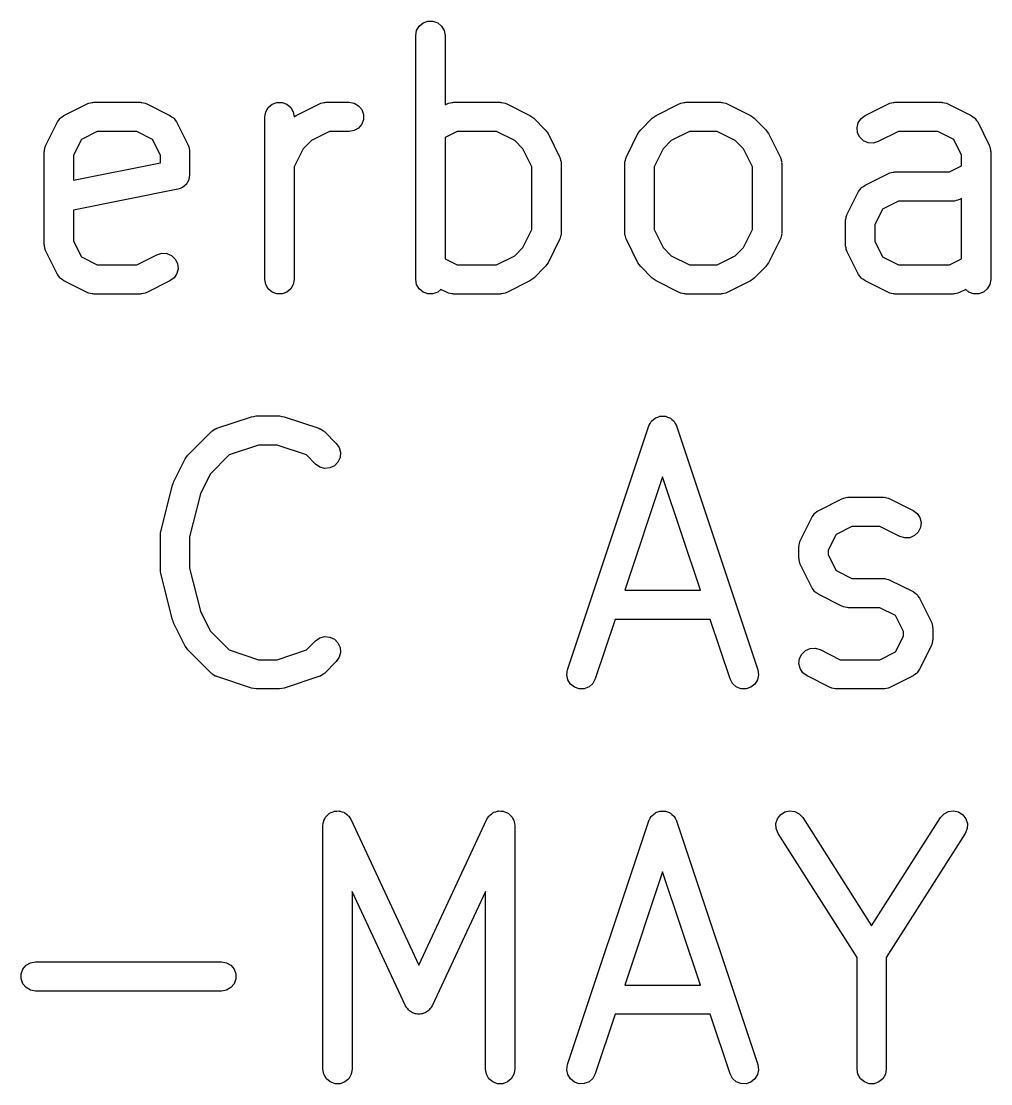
# Model space of a CAD drawing. Extents: x 86 to 333, y -237 to -29.
# Drawn here: x 98.9 to 108.84, y -80.33 to -69.43 of the extents above; entities that cross this region are included whole.
import ezdxf

# ---------------------------------------------------------------- set-up
doc = ezdxf.new("R2010")
doc.units = 0
doc.header["$MEASUREMENT"] = 0
doc.layers.add('BLACK', color=7, linetype='CONTINUOUS')

msp = doc.modelspace()

# ---------------------------------------------------------------- linework, layer by layer
at = {"layer": 'Black'}
for p, q in [((102.954, -69.5296), (102.98, -69.4845)), ((102.98, -69.4845), (103.02, -69.451)), ((103.02, -69.451), (103.069, -69.4332)), ((103.069, -69.4332), (103.121, -69.4332)), ((103.121, -69.4332), (103.17, -69.451)), ((103.17, -69.451), (103.21, -69.4845)), ((103.21, -69.4845), (103.236, -69.5296)), ((102.945, -69.581), (102.954, -69.5296)), ((102.945, -72.081), (102.945, -69.581)), ((103.236, -69.5296), (103.245, -69.581)), ((103.245, -69.581), (103.245, -70.2906)), ((99.5758, -70.2801), (99.5841, -70.2777)), ((99.5841, -70.2777), (99.5916, -70.2733)), ((99.5916, -70.2733), (99.6089, -70.2703)), ((99.6089, -70.2703), (99.6257, -70.2653)), ((99.6257, -70.2653), (99.6343, -70.2658)), ((99.6343, -70.2658), (99.6429, -70.2643)), ((99.6429, -70.2643), (100.119, -70.2643)), ((100.119, -70.2643), (100.128, -70.2658)), ((100.128, -70.2658), (100.136, -70.2653)), ((100.136, -70.2653), (100.153, -70.2703)), ((100.153, -70.2703), (100.17, -70.2733)), ((100.17, -70.2733), (100.178, -70.2777)), ((100.178, -70.2777), (100.186, -70.2801)), ((101.473, -70.2844), (101.522, -70.2666)), ((101.522, -70.2666), (101.574, -70.2666)), ((101.574, -70.2666), (101.623, -70.2844)), ((101.957, -70.2801), (101.965, -70.2777)), ((101.965, -70.2777), (101.973, -70.2733)), ((101.973, -70.2733), (101.99, -70.2703)), ((101.99, -70.2703), (102.007, -70.2653)), ((102.007, -70.2653), (102.015, -70.2658)), ((102.015, -70.2658), (102.024, -70.2643)), ((102.024, -70.2643), (102.262, -70.2643)), ((102.262, -70.2643), (102.313, -70.2733)), ((102.313, -70.2733), (102.358, -70.2994)), ((103.266, -70.2801), (103.275, -70.2777)), ((103.275, -70.2777), (103.282, -70.2733)), ((103.282, -70.2733), (103.299, -70.2703)), ((103.299, -70.2703), (103.316, -70.2653)), ((103.316, -70.2653), (103.325, -70.2658)), ((103.325, -70.2658), (103.333, -70.2643)), ((103.333, -70.2643), (103.81, -70.2643)), ((103.81, -70.2643), (103.818, -70.2658)), ((103.818, -70.2658), (103.827, -70.2653)), ((103.827, -70.2653), (103.844, -70.2703)), ((103.844, -70.2703), (103.861, -70.2733)), ((103.861, -70.2733), (103.868, -70.2777)), ((103.868, -70.2777), (103.877, -70.2801)), ((105.647, -70.2801), (105.655, -70.2777)), ((105.655, -70.2777), (105.663, -70.2733)), ((105.663, -70.2733), (105.68, -70.2703)), ((105.68, -70.2703), (105.697, -70.2653)), ((105.697, -70.2653), (105.706, -70.2658)), ((105.706, -70.2658), (105.714, -70.2643)), ((105.714, -70.2643), (106.071, -70.2643)), ((106.071, -70.2643), (106.08, -70.2658)), ((106.08, -70.2658), (106.089, -70.2653)), ((106.089, -70.2653), (106.105, -70.2703)), ((106.105, -70.2703), (106.123, -70.2733)), ((106.123, -70.2733), (106.13, -70.2777)), ((106.13, -70.2777), (106.139, -70.2801)), ((107.79, -70.2801), (107.798, -70.2777)), ((107.798, -70.2777), (107.806, -70.2733)), ((107.806, -70.2733), (107.823, -70.2703)), ((107.823, -70.2703), (107.84, -70.2653)), ((107.84, -70.2653), (107.849, -70.2658)), ((107.849, -70.2658), (107.857, -70.2643)), ((107.857, -70.2643), (108.333, -70.2643)), ((108.333, -70.2643), (108.342, -70.2658)), ((108.342, -70.2658), (108.35, -70.2653)), ((108.35, -70.2653), (108.367, -70.2703)), ((108.367, -70.2703), (108.385, -70.2733)), ((108.385, -70.2733), (108.392, -70.2777)), ((108.392, -70.2777), (108.4, -70.2801)), ((99.3377, -70.3992), (99.5758, -70.2801)), ((100.186, -70.2801), (100.424, -70.3992)), ((101.398, -70.4143), (101.407, -70.363)), ((101.407, -70.363), (101.433, -70.3179)), ((101.433, -70.3179), (101.473, -70.2844)), ((101.623, -70.2844), (101.663, -70.3179)), ((101.663, -70.3179), (101.689, -70.363)), ((101.689, -70.363), (101.698, -70.4143)), ((101.719, -70.3992), (101.957, -70.2801)), ((102.358, -70.2994), (102.392, -70.3393)), ((102.392, -70.3393), (102.41, -70.3882)), ((102.41, -70.3882), (102.41, -70.4403)), ((103.245, -70.2906), (103.266, -70.2801)), ((103.877, -70.2801), (104.115, -70.3992)), ((105.409, -70.3992), (105.647, -70.2801)), ((106.139, -70.2801), (106.377, -70.3992)), ((107.552, -70.3992), (107.79, -70.2801)), ((108.4, -70.2801), (108.639, -70.3992)), ((99.1516, -70.7043), (99.2706, -70.4663)), ((99.2706, -70.4663), (99.2837, -70.4486)), ((99.2837, -70.4486), (99.2958, -70.4302)), ((99.2958, -70.4302), (99.2992, -70.4277)), ((99.2992, -70.4277), (99.3016, -70.4244)), ((99.3016, -70.4244), (99.32, -70.4123)), ((99.32, -70.4123), (99.3377, -70.3992)), ((100.424, -70.3992), (100.442, -70.4123)), ((100.442, -70.4123), (100.46, -70.4244)), ((100.46, -70.4244), (100.463, -70.4277)), ((100.463, -70.4277), (100.466, -70.4302)), ((100.466, -70.4302), (100.478, -70.4486)), ((100.478, -70.4486), (100.491, -70.4663)), ((100.491, -70.4663), (100.61, -70.7043)), ((101.398, -72.081), (101.398, -70.4143)), ((101.698, -70.4147), (101.699, -70.4135)), ((101.698, -70.4143), (101.698, -70.4147)), ((101.699, -70.4135), (101.719, -70.3992)), ((102.392, -70.4893), (102.358, -70.5292)), ((102.41, -70.4403), (102.392, -70.4893)), ((104.115, -70.3992), (104.134, -70.4135)), ((104.134, -70.4135), (104.154, -70.4273)), ((104.154, -70.4273), (104.273, -70.5463)), ((105.251, -70.5463), (105.37, -70.4273)), ((105.37, -70.4273), (105.39, -70.4135)), ((105.39, -70.4135), (105.409, -70.3992)), ((106.377, -70.3992), (106.396, -70.4135)), ((106.396, -70.4135), (106.416, -70.4273)), ((106.416, -70.4273), (106.535, -70.5463)), ((107.469, -70.5243), (107.481, -70.4737)), ((107.481, -70.4737), (107.51, -70.4302)), ((107.51, -70.4302), (107.552, -70.3992)), ((108.639, -70.3992), (108.656, -70.4123)), ((108.656, -70.4123), (108.675, -70.4244)), ((108.675, -70.4244), (108.677, -70.4277)), ((108.677, -70.4277), (108.68, -70.4302)), ((108.68, -70.4302), (108.692, -70.4486)), ((108.692, -70.4486), (108.706, -70.4663)), ((108.706, -70.4663), (108.825, -70.7043)), ((99.6783, -70.5643), (99.5166, -70.6451)), ((100.084, -70.5643), (99.6783, -70.5643)), ((100.245, -70.6451), (100.084, -70.5643)), ((102.059, -70.5643), (101.875, -70.6566)), ((102.262, -70.5643), (102.059, -70.5643)), ((102.313, -70.5552), (102.262, -70.5643)), ((102.358, -70.5292), (102.313, -70.5552)), ((103.369, -70.5643), (103.245, -70.626)), ((103.774, -70.5643), (103.369, -70.5643)), ((103.959, -70.6566), (103.774, -70.5643)), ((104.273, -70.5463), (104.287, -70.566)), ((104.287, -70.566), (104.301, -70.5853)), ((104.301, -70.5853), (104.42, -70.8234)), ((105.104, -70.8234), (105.223, -70.5853)), ((105.223, -70.5853), (105.237, -70.566)), ((105.237, -70.566), (105.251, -70.5463)), ((105.75, -70.5643), (105.565, -70.6566)), ((106.036, -70.5643), (105.75, -70.5643)), ((106.221, -70.6566), (106.036, -70.5643)), ((106.535, -70.5463), (106.548, -70.566)), ((106.548, -70.566), (106.563, -70.5853)), ((106.563, -70.5853), (106.682, -70.8234)), ((107.475, -70.5761), (107.469, -70.5243)), ((107.499, -70.6227), (107.475, -70.5761)), ((107.893, -70.5643), (107.686, -70.6675)), ((108.298, -70.5643), (107.893, -70.5643)), ((108.46, -70.6451), (108.298, -70.5643)), ((99.1448, -70.7201), (99.1491, -70.7126)), ((99.1491, -70.7126), (99.1516, -70.7043)), ((99.5166, -70.6451), (99.4357, -70.8068)), ((100.326, -70.8068), (100.245, -70.6451)), ((100.61, -70.7043), (100.613, -70.7126)), ((100.613, -70.7126), (100.617, -70.7201)), ((101.875, -70.6566), (101.79, -70.7412)), ((103.245, -70.626), (103.245, -71.8692)), ((104.043, -70.7412), (103.959, -70.6566)), ((105.565, -70.6566), (105.48, -70.7412)), ((106.305, -70.7412), (106.221, -70.6566)), ((107.536, -70.6585), (107.499, -70.6227)), ((107.584, -70.6792), (107.536, -70.6585)), ((107.636, -70.6823), (107.584, -70.6792)), ((107.686, -70.6675), (107.636, -70.6823)), ((108.54, -70.8068), (108.46, -70.6451)), ((108.825, -70.7043), (108.827, -70.7126)), ((108.827, -70.7126), (108.831, -70.7201)), ((99.1357, -70.7714), (99.1372, -70.7629)), ((99.1357, -71.7238), (99.1357, -70.7714)), ((99.1367, -70.7543), (99.1417, -70.7374)), ((99.1372, -70.7629), (99.1367, -70.7543)), ((99.1417, -70.7374), (99.1448, -70.7201)), ((99.4357, -70.8068), (99.4357, -71.0646)), ((100.326, -70.8866), (100.326, -70.8068)), ((100.617, -70.7201), (100.62, -70.7374)), ((100.62, -70.7374), (100.625, -70.7543)), ((100.625, -70.7543), (100.625, -70.7629)), ((100.625, -70.7629), (100.626, -70.7714)), ((100.626, -70.7714), (100.626, -71.0095)), ((101.79, -70.7412), (101.698, -70.9259)), ((104.136, -70.9259), (104.043, -70.7412)), ((104.42, -70.8234), (104.422, -70.8317)), ((105.101, -70.8317), (105.104, -70.8234)), ((105.48, -70.7412), (105.388, -70.9259)), ((106.398, -70.9259), (106.305, -70.7412)), ((106.682, -70.8234), (106.684, -70.8317)), ((108.54, -70.9168), (108.54, -70.8068)), ((108.831, -70.7201), (108.834, -70.7374)), ((108.834, -70.7374), (108.839, -70.7543)), ((108.839, -70.7543), (108.839, -70.7629)), ((108.839, -70.7629), (108.84, -70.7714)), ((108.84, -70.7714), (108.84, -72.081)), ((99.4357, -71.0646), (100.326, -70.8866)), ((101.698, -70.9259), (101.698, -72.081)), ((104.136, -71.5694), (104.136, -70.9259)), ((104.422, -70.8317), (104.427, -70.8392)), ((104.427, -70.8392), (104.43, -70.8565)), ((104.43, -70.8565), (104.435, -70.8733)), ((104.435, -70.8733), (104.434, -70.882)), ((104.434, -70.882), (104.436, -70.8905)), ((104.436, -70.8905), (104.436, -71.6048)), ((105.088, -70.8905), (105.09, -70.882)), ((105.088, -71.6048), (105.088, -70.8905)), ((105.089, -70.8733), (105.094, -70.8565)), ((105.09, -70.882), (105.089, -70.8733)), ((105.094, -70.8565), (105.097, -70.8392)), ((105.097, -70.8392), (105.101, -70.8317)), ((105.388, -70.9259), (105.388, -71.5694)), ((106.398, -71.5694), (106.398, -70.9259)), ((106.684, -70.8317), (106.689, -70.8392)), ((106.689, -70.8392), (106.692, -70.8565)), ((106.692, -70.8565), (106.697, -70.8733)), ((106.697, -70.8733), (106.696, -70.882)), ((106.696, -70.882), (106.698, -70.8905)), ((106.698, -70.8905), (106.698, -71.6048)), ((108.417, -70.9786), (108.54, -70.9168)), ((100.622, -71.0335), (100.618, -71.0576)), ((100.626, -71.0095), (100.622, -71.0335)), ((107.552, -71.1135), (107.79, -70.9944)), ((107.79, -70.9944), (107.798, -70.9919)), ((107.798, -70.9919), (107.806, -70.9876)), ((107.806, -70.9876), (107.823, -70.9846)), ((107.823, -70.9846), (107.84, -70.9796)), ((107.84, -70.9796), (107.849, -70.9801)), ((107.849, -70.9801), (107.857, -70.9786)), ((107.857, -70.9786), (108.417, -70.9786)), ((100.528, -71.1478), (100.506, -71.1566)), ((100.551, -71.1394), (100.528, -71.1478)), ((100.553, -71.1383), (100.551, -71.1394)), ((100.554, -71.1377), (100.553, -71.1383)), ((100.572, -71.1216), (100.554, -71.1377)), ((100.591, -71.1059), (100.572, -71.1216)), ((100.592, -71.1044), (100.591, -71.1059)), ((100.593, -71.1033), (100.592, -71.1044)), ((100.605, -71.0819), (100.593, -71.1033)), ((100.617, -71.0608), (100.605, -71.0819)), ((100.618, -71.0576), (100.617, -71.0591)), ((100.617, -71.0591), (100.617, -71.0608)), ((107.498, -71.1629), (107.51, -71.1445)), ((107.51, -71.1445), (107.513, -71.142)), ((107.513, -71.142), (107.516, -71.1387)), ((107.516, -71.1387), (107.534, -71.1266)), ((107.534, -71.1266), (107.552, -71.1135)), ((100.506, -71.1566), (99.4357, -71.3706)), ((107.366, -71.4186), (107.485, -71.1805)), ((107.485, -71.1805), (107.498, -71.1629)), ((108.54, -71.2522), (108.519, -71.2627)), ((108.54, -71.8692), (108.54, -71.2522)), ((107.731, -71.3594), (107.65, -71.5211)), ((107.893, -71.2786), (107.731, -71.3594)), ((108.452, -71.2786), (107.893, -71.2786)), ((108.461, -71.2771), (108.452, -71.2786)), ((108.47, -71.2776), (108.461, -71.2771)), ((108.486, -71.2726), (108.47, -71.2776)), ((108.504, -71.2695), (108.486, -71.2726)), ((108.511, -71.2652), (108.504, -71.2695)), ((108.519, -71.2627), (108.511, -71.2652)), ((99.4357, -71.3706), (99.4357, -71.6884)), ((107.35, -71.4857), (107.352, -71.4772)), ((107.351, -71.4686), (107.356, -71.4517)), ((107.352, -71.4772), (107.351, -71.4686)), ((107.356, -71.4517), (107.359, -71.4344)), ((107.359, -71.4344), (107.363, -71.4269)), ((107.363, -71.4269), (107.366, -71.4186)), ((104.043, -71.754), (104.136, -71.5694)), ((105.388, -71.5694), (105.48, -71.754)), ((106.305, -71.754), (106.398, -71.5694)), ((107.35, -71.7238), (107.35, -71.4857)), ((107.65, -71.5211), (107.65, -71.6884)), ((99.4357, -71.6884), (99.5166, -71.8501)), ((104.42, -71.6718), (104.301, -71.9099)), ((104.422, -71.6636), (104.42, -71.6718)), ((104.427, -71.6561), (104.422, -71.6636)), ((104.43, -71.6388), (104.427, -71.6561)), ((104.435, -71.6219), (104.43, -71.6388)), ((104.436, -71.6048), (104.434, -71.6133)), ((104.434, -71.6133), (104.435, -71.6219)), ((105.09, -71.6133), (105.088, -71.6048)), ((105.089, -71.6219), (105.09, -71.6133)), ((105.094, -71.6388), (105.089, -71.6219)), ((105.097, -71.6561), (105.094, -71.6388)), ((105.101, -71.6636), (105.097, -71.6561)), ((105.104, -71.6718), (105.101, -71.6636)), ((105.223, -71.9099), (105.104, -71.6718)), ((106.682, -71.6718), (106.563, -71.9099)), ((106.684, -71.6636), (106.682, -71.6718)), ((106.689, -71.6561), (106.684, -71.6636)), ((106.692, -71.6388), (106.689, -71.6561)), ((106.697, -71.6219), (106.692, -71.6388)), ((106.698, -71.6048), (106.696, -71.6133)), ((106.696, -71.6133), (106.697, -71.6219)), ((107.65, -71.6884), (107.731, -71.8501)), ((99.1372, -71.7323), (99.1357, -71.7238)), ((99.1367, -71.741), (99.1372, -71.7323)), ((99.1417, -71.7578), (99.1367, -71.741)), ((99.1448, -71.7751), (99.1417, -71.7578)), ((99.1491, -71.7826), (99.1448, -71.7751)), ((99.1516, -71.7909), (99.1491, -71.7826)), ((99.2706, -72.029), (99.1516, -71.7909)), ((103.959, -71.8386), (104.043, -71.754)), ((105.48, -71.754), (105.565, -71.8386)), ((106.221, -71.8386), (106.305, -71.754)), ((107.352, -71.7323), (107.35, -71.7238)), ((107.351, -71.741), (107.352, -71.7323)), ((107.356, -71.7578), (107.351, -71.741)), ((107.359, -71.7751), (107.356, -71.7578)), ((107.363, -71.7826), (107.359, -71.7751)), ((107.366, -71.7909), (107.363, -71.7826)), ((107.485, -72.029), (107.366, -71.7909)), ((99.5166, -71.8501), (99.6783, -71.931)), ((100.084, -71.931), (100.29, -71.8277)), ((100.29, -71.8277), (100.34, -71.8129)), ((100.34, -71.8129), (100.392, -71.816)), ((100.392, -71.816), (100.44, -71.8367)), ((100.44, -71.8367), (100.478, -71.8725)), ((100.478, -71.8725), (100.501, -71.9191)), ((103.245, -71.8692), (103.369, -71.931)), ((103.774, -71.931), (103.959, -71.8386)), ((104.301, -71.9099), (104.287, -71.9292)), ((105.237, -71.9292), (105.223, -71.9099)), ((105.565, -71.8386), (105.75, -71.931)), ((106.036, -71.931), (106.221, -71.8386)), ((106.563, -71.9099), (106.548, -71.9292)), ((107.731, -71.8501), (107.893, -71.931)), ((108.417, -71.931), (108.54, -71.8692)), ((99.6783, -71.931), (100.084, -71.931)), ((100.495, -72.0216), (100.466, -72.065)), ((100.507, -71.9709), (100.495, -72.0216)), ((100.501, -71.9191), (100.507, -71.9709)), ((103.369, -71.931), (103.774, -71.931)), ((104.273, -71.9489), (104.154, -72.068)), ((104.287, -71.9292), (104.273, -71.9489)), ((105.251, -71.9489), (105.237, -71.9292)), ((105.37, -72.068), (105.251, -71.9489)), ((105.75, -71.931), (106.036, -71.931)), ((106.535, -71.9489), (106.416, -72.068)), ((106.548, -71.9292), (106.535, -71.9489)), ((107.893, -71.931), (108.417, -71.931)), ((99.2837, -72.0467), (99.2706, -72.029)), ((99.2958, -72.065), (99.2837, -72.0467)), ((99.2992, -72.0675), (99.2958, -72.065)), ((99.3016, -72.0708), (99.2992, -72.0675)), ((99.32, -72.083), (99.3016, -72.0708)), ((99.3377, -72.0961), (99.32, -72.083)), ((99.5758, -72.2151), (99.3377, -72.0961)), ((100.424, -72.0961), (100.186, -72.2151)), ((100.466, -72.065), (100.424, -72.0961)), ((101.407, -72.1323), (101.398, -72.081)), ((101.698, -72.081), (101.689, -72.1323)), ((102.954, -72.1323), (102.945, -72.081)), ((104.115, -72.0961), (103.877, -72.2151)), ((104.134, -72.0818), (104.115, -72.0961)), ((104.154, -72.068), (104.134, -72.0818)), ((105.39, -72.0818), (105.37, -72.068)), ((105.409, -72.0961), (105.39, -72.0818)), ((105.647, -72.2151), (105.409, -72.0961)), ((106.377, -72.0961), (106.139, -72.2151)), ((106.396, -72.0818), (106.377, -72.0961)), ((106.416, -72.068), (106.396, -72.0818)), ((107.498, -72.0467), (107.485, -72.029)), ((107.51, -72.065), (107.498, -72.0467)), ((107.513, -72.0675), (107.51, -72.065)), ((107.516, -72.0708), (107.513, -72.0675)), ((107.534, -72.083), (107.516, -72.0708)), ((107.552, -72.0961), (107.534, -72.083)), ((107.79, -72.2151), (107.552, -72.0961)), ((108.84, -72.081), (108.831, -72.1323)), ((99.5841, -72.2176), (99.5758, -72.2151)), ((99.5916, -72.2219), (99.5841, -72.2176)), ((99.6089, -72.225), (99.5916, -72.2219)), ((99.6257, -72.23), (99.6089, -72.225)), ((99.6343, -72.2294), (99.6257, -72.23)), ((99.6429, -72.231), (99.6343, -72.2294)), ((100.119, -72.231), (99.6429, -72.231)), ((100.128, -72.2295), (100.119, -72.231)), ((100.136, -72.23), (100.128, -72.2295)), ((100.153, -72.225), (100.136, -72.23)), ((100.17, -72.2219), (100.153, -72.225)), ((100.178, -72.2176), (100.17, -72.2219)), ((100.186, -72.2151), (100.178, -72.2176)), ((101.433, -72.1774), (101.407, -72.1323)), ((101.473, -72.2109), (101.433, -72.1774)), ((101.522, -72.2287), (101.473, -72.2109)), ((101.574, -72.2287), (101.522, -72.2287)), ((101.623, -72.2109), (101.574, -72.2287)), ((101.663, -72.1774), (101.623, -72.2109)), ((101.689, -72.1323), (101.663, -72.1774)), ((102.98, -72.1774), (102.954, -72.1323)), ((103.02, -72.2109), (102.98, -72.1774)), ((103.069, -72.2287), (103.02, -72.2109)), ((103.121, -72.2287), (103.069, -72.2287)), ((103.17, -72.2109), (103.121, -72.2287)), ((103.203, -72.1834), (103.17, -72.2109)), ((103.266, -72.2151), (103.203, -72.1834)), ((103.275, -72.2176), (103.266, -72.2151)), ((103.282, -72.2219), (103.275, -72.2176)), ((103.299, -72.225), (103.282, -72.2219)), ((103.316, -72.23), (103.299, -72.225)), ((103.325, -72.2294), (103.316, -72.23)), ((103.333, -72.231), (103.325, -72.2294)), ((103.81, -72.231), (103.333, -72.231)), ((103.818, -72.2295), (103.81, -72.231)), ((103.827, -72.23), (103.818, -72.2295)), ((103.844, -72.225), (103.827, -72.23)), ((103.861, -72.2219), (103.844, -72.225)), ((103.868, -72.2176), (103.861, -72.2219)), ((103.877, -72.2151), (103.868, -72.2176)), ((105.655, -72.2176), (105.647, -72.2151)), ((105.663, -72.2219), (105.655, -72.2176)), ((105.68, -72.225), (105.663, -72.2219)), ((105.697, -72.23), (105.68, -72.225)), ((105.706, -72.2294), (105.697, -72.23)), ((105.714, -72.231), (105.706, -72.2294)), ((106.071, -72.231), (105.714, -72.231)), ((106.08, -72.2295), (106.071, -72.231)), ((106.089, -72.23), (106.08, -72.2295)), ((106.105, -72.225), (106.089, -72.23)), ((106.123, -72.2219), (106.105, -72.225)), ((106.13, -72.2176), (106.123, -72.2219)), ((106.139, -72.2151), (106.13, -72.2176)), ((107.798, -72.2176), (107.79, -72.2151)), ((107.806, -72.2219), (107.798, -72.2176)), ((107.823, -72.225), (107.806, -72.2219)), ((107.84, -72.23), (107.823, -72.225)), ((107.849, -72.2294), (107.84, -72.23)), ((107.857, -72.231), (107.849, -72.2294)), ((108.452, -72.231), (107.857, -72.231)), ((108.461, -72.2295), (108.452, -72.231)), ((108.47, -72.23), (108.461, -72.2295)), ((108.486, -72.225), (108.47, -72.23)), ((108.504, -72.2219), (108.486, -72.225)), ((108.511, -72.2176), (108.504, -72.2219)), ((108.519, -72.2151), (108.511, -72.2176)), ((108.583, -72.1834), (108.519, -72.2151)), ((108.615, -72.2109), (108.583, -72.1834)), ((108.664, -72.2287), (108.615, -72.2109)), ((108.717, -72.2287), (108.664, -72.2287)), ((108.765, -72.2109), (108.717, -72.2287)), ((108.805, -72.1774), (108.765, -72.2109)), ((108.831, -72.1323), (108.805, -72.1774)), ((100.905, -73.6077), (101.262, -73.4886)), ((101.262, -73.4886), (101.286, -73.4851)), ((101.286, -73.4851), (101.31, -73.481)), ((101.31, -73.481), (101.548, -73.481)), ((101.548, -73.481), (101.571, -73.4851)), ((101.571, -73.4851), (101.595, -73.4886)), ((101.595, -73.4886), (101.952, -73.6077)), ((105.348, -73.5571), (105.359, -73.5377)), ((105.359, -73.5377), (105.362, -73.535)), ((105.362, -73.535), (105.364, -73.5314)), ((105.364, -73.5314), (105.381, -73.5177)), ((105.381, -73.5177), (105.398, -73.5031)), ((105.398, -73.5031), (105.402, -73.5016)), ((105.402, -73.5016), (105.405, -73.499)), ((105.405, -73.499), (105.426, -73.4921)), ((105.426, -73.4921), (105.446, -73.484)), ((105.446, -73.484), (105.45, -73.4839)), ((105.45, -73.4839), (105.454, -73.4826)), ((105.454, -73.4826), (105.476, -73.4832)), ((105.476, -73.4832), (105.498, -73.4826)), ((105.498, -73.4826), (105.502, -73.4839)), ((105.502, -73.4839), (105.506, -73.484)), ((105.506, -73.484), (105.527, -73.4921)), ((105.527, -73.4921), (105.548, -73.499)), ((105.548, -73.499), (105.551, -73.5016)), ((105.551, -73.5016), (105.555, -73.5031)), ((105.555, -73.5031), (105.571, -73.5177)), ((105.571, -73.5177), (105.588, -73.5314)), ((105.588, -73.5314), (105.591, -73.535)), ((105.591, -73.535), (105.594, -73.5377)), ((105.594, -73.5377), (105.604, -73.5571)), ((100.608, -73.882), (100.846, -73.6439)), ((100.846, -73.6439), (100.853, -73.639)), ((100.853, -73.639), (100.859, -73.6325)), ((100.859, -73.6325), (100.875, -73.6241)), ((100.875, -73.6241), (100.889, -73.6141)), ((100.889, -73.6141), (100.897, -73.6118)), ((100.897, -73.6118), (100.905, -73.6077)), ((101.952, -73.6077), (101.96, -73.6118)), ((101.96, -73.6118), (101.968, -73.6141)), ((101.968, -73.6141), (101.983, -73.6241)), ((101.983, -73.6241), (101.998, -73.6325)), ((101.998, -73.6325), (102.004, -73.639)), ((102.004, -73.639), (102.011, -73.6439)), ((102.011, -73.6439), (102.13, -73.763)), ((104.501, -76.0835), (105.334, -73.5835)), ((105.334, -73.5835), (105.336, -73.5799)), ((105.336, -73.5799), (105.337, -73.5758)), ((105.337, -73.5758), (105.348, -73.5571)), ((105.604, -73.5571), (105.616, -73.5758)), ((105.616, -73.5758), (105.617, -73.5799)), ((105.617, -73.5799), (105.618, -73.5835)), ((105.618, -73.5835), (106.452, -76.0835)), ((102.13, -73.763), (102.16, -73.8057)), ((101.334, -73.781), (101.033, -73.8811)), ((101.523, -73.781), (101.334, -73.781)), ((101.824, -73.8811), (101.523, -73.781)), ((102.16, -73.8057), (102.173, -73.856)), ((102.173, -73.856), (102.169, -73.9079)), ((100.461, -74.1591), (100.58, -73.921)), ((100.58, -73.921), (100.594, -73.9017)), ((100.594, -73.9017), (100.608, -73.882)), ((101.033, -73.8811), (100.838, -74.0769)), ((101.918, -73.9751), (101.824, -73.8811)), ((101.96, -74.005), (101.918, -73.9751)), ((102.147, -73.9551), (102.11, -73.9919)), ((102.169, -73.9079), (102.147, -73.9551)), ((100.838, -74.0769), (100.737, -74.2785)), ((102.011, -74.0185), (101.96, -74.005)), ((102.063, -74.0139), (102.011, -74.0185)), ((102.11, -73.9919), (102.063, -74.0139)), ((100.331, -74.666), (100.45, -74.1898)), ((100.45, -74.1898), (100.456, -74.1748)), ((100.456, -74.1748), (100.461, -74.1591)), ((105.476, -74.1053), (105.089, -75.2667)), ((105.863, -75.2667), (105.476, -74.1053)), ((100.737, -74.2785), (100.626, -74.7208)), ((107.076, -74.4492), (107.314, -74.3301)), ((107.314, -74.3301), (107.322, -74.3277)), ((107.322, -74.3277), (107.33, -74.3233)), ((107.33, -74.3233), (107.347, -74.3203)), ((107.347, -74.3203), (107.364, -74.3153)), ((107.364, -74.3153), (107.372, -74.3158)), ((107.372, -74.3158), (107.381, -74.3143)), ((107.381, -74.3143), (107.738, -74.3143)), ((107.738, -74.3143), (107.747, -74.3158)), ((107.747, -74.3158), (107.755, -74.3153)), ((107.755, -74.3153), (107.772, -74.3203)), ((107.772, -74.3203), (107.789, -74.3233)), ((107.789, -74.3233), (107.797, -74.3277)), ((107.797, -74.3277), (107.805, -74.3301)), ((107.805, -74.3301), (108.043, -74.4492)), ((106.89, -74.7543), (107.009, -74.5163)), ((107.009, -74.5163), (107.022, -74.4986)), ((107.022, -74.4986), (107.034, -74.4802)), ((107.034, -74.4802), (107.037, -74.4777)), ((107.037, -74.4777), (107.04, -74.4744)), ((107.04, -74.4744), (107.058, -74.4623)), ((107.058, -74.4623), (107.076, -74.4492)), ((108.043, -74.4492), (108.085, -74.4802)), ((108.085, -74.4802), (108.114, -74.5237)), ((108.114, -74.5237), (108.126, -74.5743)), ((107.416, -74.6143), (107.255, -74.6951)), ((107.703, -74.6143), (107.416, -74.6143)), ((107.909, -74.7175), (107.703, -74.6143)), ((108.12, -74.6261), (108.097, -74.6727)), ((108.126, -74.5743), (108.12, -74.6261)), ((100.326, -74.7024), (100.329, -74.6843)), ((100.326, -75.0595), (100.326, -74.7024)), ((100.329, -74.6843), (100.331, -74.666)), ((100.626, -74.7208), (100.626, -75.0411)), ((107.255, -74.6951), (107.174, -74.8568)), ((107.959, -74.7323), (107.909, -74.7175)), ((108.011, -74.7292), (107.959, -74.7323)), ((108.059, -74.7085), (108.011, -74.7292)), ((108.097, -74.6727), (108.059, -74.7085)), ((106.874, -74.8214), (106.875, -74.8129)), ((106.874, -74.9405), (106.874, -74.8214)), ((106.875, -74.8043), (106.88, -74.7874)), ((106.875, -74.8129), (106.875, -74.8043)), ((106.88, -74.7874), (106.883, -74.7701)), ((106.883, -74.7701), (106.887, -74.7626)), ((106.887, -74.7626), (106.89, -74.7543)), ((106.875, -74.949), (106.874, -74.9405)), ((106.875, -74.9576), (106.875, -74.949)), ((106.88, -74.9745), (106.875, -74.9576)), ((107.174, -74.8568), (107.174, -74.9051)), ((107.174, -74.9051), (107.255, -75.0668)), ((100.329, -75.0776), (100.326, -75.0595)), ((100.626, -75.0411), (100.737, -75.4834)), ((106.883, -74.9918), (106.88, -74.9745)), ((106.887, -74.9993), (106.883, -74.9918)), ((106.89, -75.0076), (106.887, -74.9993)), ((107.009, -75.2457), (106.89, -75.0076)), ((107.255, -75.0668), (107.416, -75.1476)), ((100.331, -75.0959), (100.329, -75.0776)), ((100.45, -75.5721), (100.331, -75.0959)), ((107.416, -75.1476), (107.738, -75.1476)), ((107.738, -75.1476), (107.747, -75.1491)), ((107.747, -75.1491), (107.755, -75.1486)), ((107.755, -75.1486), (107.772, -75.1536)), ((107.772, -75.1536), (107.789, -75.1567)), ((107.789, -75.1567), (107.797, -75.161)), ((107.797, -75.161), (107.805, -75.1635)), ((107.805, -75.1635), (108.043, -75.2825)), ((105.089, -75.2667), (105.863, -75.2667)), ((107.022, -75.2633), (107.009, -75.2457)), ((107.034, -75.2817), (107.022, -75.2633)), ((107.037, -75.2842), (107.034, -75.2817)), ((107.04, -75.2875), (107.037, -75.2842)), ((107.058, -75.2996), (107.04, -75.2875)), ((108.043, -75.2825), (108.061, -75.2956)), ((107.076, -75.3127), (107.058, -75.2996)), ((107.314, -75.4318), (107.076, -75.3127)), ((108.061, -75.2956), (108.079, -75.3077)), ((108.079, -75.3077), (108.082, -75.3111)), ((108.082, -75.3111), (108.085, -75.3135)), ((108.085, -75.3135), (108.097, -75.3319)), ((108.097, -75.3319), (108.11, -75.3496)), ((108.11, -75.3496), (108.229, -75.5877)), ((100.737, -75.4834), (100.838, -75.685)), ((107.322, -75.4342), (107.314, -75.4318)), ((107.33, -75.4386), (107.322, -75.4342)), ((107.347, -75.4416), (107.33, -75.4386)), ((107.364, -75.4466), (107.347, -75.4416)), ((107.372, -75.4461), (107.364, -75.4466)), ((107.381, -75.4476), (107.372, -75.4461)), ((107.703, -75.4476), (107.381, -75.4476)), ((107.864, -75.5285), (107.703, -75.4476)), ((100.456, -75.5871), (100.45, -75.5721)), ((100.461, -75.6028), (100.456, -75.5871)), ((100.58, -75.8409), (100.461, -75.6028)), ((104.989, -75.5667), (104.785, -76.1784)), ((105.963, -75.5667), (104.989, -75.5667)), ((106.167, -76.1784), (105.963, -75.5667)), ((107.945, -75.6902), (107.864, -75.5285)), ((108.229, -75.5877), (108.232, -75.596)), ((108.232, -75.596), (108.236, -75.6035)), ((108.236, -75.6035), (108.239, -75.6208)), ((100.838, -75.685), (101.033, -75.8808)), ((107.945, -75.7384), (107.945, -75.6902)), ((108.239, -75.6208), (108.244, -75.6376)), ((108.244, -75.6376), (108.244, -75.6462)), ((108.244, -75.6462), (108.245, -75.6548)), ((108.245, -75.6548), (108.245, -75.7738)), ((101.824, -75.8808), (101.918, -75.7868)), ((101.918, -75.7868), (101.96, -75.7569)), ((101.96, -75.7569), (102.011, -75.7434)), ((102.011, -75.7434), (102.063, -75.748)), ((102.063, -75.748), (102.11, -75.77)), ((102.11, -75.77), (102.147, -75.8068)), ((102.147, -75.8068), (102.169, -75.854)), ((107.864, -75.9001), (107.945, -75.7384)), ((108.232, -75.8326), (108.229, -75.8409)), ((108.236, -75.8251), (108.232, -75.8326)), ((108.239, -75.8078), (108.236, -75.8251)), ((108.244, -75.791), (108.239, -75.8078)), ((108.245, -75.7738), (108.244, -75.7823)), ((108.244, -75.7823), (108.244, -75.791)), ((100.594, -75.8602), (100.58, -75.8409)), ((100.608, -75.8799), (100.594, -75.8602)), ((100.846, -76.118), (100.608, -75.8799)), ((101.033, -75.8808), (101.334, -75.981)), ((101.523, -75.981), (101.824, -75.8808)), ((102.173, -75.9059), (102.16, -75.9562)), ((102.169, -75.854), (102.173, -75.9059)), ((106.88, -75.9691), (106.903, -75.9225)), ((106.903, -75.9225), (106.941, -75.8867)), ((106.941, -75.8867), (106.989, -75.866)), ((106.989, -75.866), (107.041, -75.8629)), ((107.041, -75.8629), (107.091, -75.8777)), ((107.091, -75.8777), (107.297, -75.981)), ((107.703, -75.981), (107.864, -75.9001)), ((108.229, -75.8409), (108.11, -76.079)), ((101.334, -75.981), (101.523, -75.981)), ((102.13, -75.9989), (102.011, -76.118)), ((102.16, -75.9562), (102.13, -75.9989)), ((106.874, -76.0209), (106.88, -75.9691)), ((106.886, -76.0716), (106.874, -76.0209)), ((107.297, -75.981), (107.703, -75.981)), ((100.853, -76.1229), (100.846, -76.118)), ((100.859, -76.1294), (100.853, -76.1229)), ((100.875, -76.1378), (100.859, -76.1294)), ((100.889, -76.1479), (100.875, -76.1378)), ((100.897, -76.1501), (100.889, -76.1479)), ((100.905, -76.1542), (100.897, -76.1501)), ((101.262, -76.2733), (100.905, -76.1542)), ((101.952, -76.1542), (101.595, -76.2733)), ((101.96, -76.1501), (101.952, -76.1542)), ((101.968, -76.1479), (101.96, -76.1501)), ((101.983, -76.1378), (101.968, -76.1479)), ((101.998, -76.1294), (101.983, -76.1378)), ((102.004, -76.1229), (101.998, -76.1294)), ((102.011, -76.118), (102.004, -76.1229)), ((104.493, -76.135), (104.501, -76.0835)), ((104.503, -76.1861), (104.493, -76.135)), ((106.459, -76.135), (106.449, -76.1861)), ((106.452, -76.0835), (106.459, -76.135)), ((106.915, -76.115), (106.886, -76.0716)), ((106.957, -76.1461), (106.915, -76.115)), ((107.195, -76.2651), (106.957, -76.1461)), ((108.043, -76.1461), (107.805, -76.2651)), ((108.061, -76.133), (108.043, -76.1461)), ((108.079, -76.1208), (108.061, -76.133)), ((108.082, -76.1175), (108.079, -76.1208)), ((108.085, -76.115), (108.082, -76.1175)), ((108.097, -76.0967), (108.085, -76.115)), ((108.11, -76.079), (108.097, -76.0967)), ((104.531, -76.2305), (104.503, -76.1861)), ((104.571, -76.2629), (104.531, -76.2305)), ((104.621, -76.2793), (104.571, -76.2629)), ((104.721, -76.2588), (104.673, -76.2779)), ((104.76, -76.2242), (104.721, -76.2588)), ((104.785, -76.1784), (104.76, -76.2242)), ((106.192, -76.2242), (106.167, -76.1784)), ((106.231, -76.2588), (106.192, -76.2242)), ((106.279, -76.2779), (106.231, -76.2588)), ((106.381, -76.2629), (106.332, -76.2793)), ((106.422, -76.2305), (106.381, -76.2629)), ((106.449, -76.1861), (106.422, -76.2305)), ((107.203, -76.2676), (107.195, -76.2651)), ((107.211, -76.2719), (107.203, -76.2676)), ((107.228, -76.275), (107.211, -76.2719)), ((107.789, -76.2719), (107.772, -76.275)), ((107.797, -76.2676), (107.789, -76.2719)), ((107.805, -76.2651), (107.797, -76.2676)), ((101.286, -76.2768), (101.262, -76.2733)), ((101.31, -76.281), (101.286, -76.2768)), ((101.548, -76.281), (101.31, -76.281)), ((101.571, -76.2768), (101.548, -76.281)), ((101.595, -76.2733), (101.571, -76.2768)), ((104.673, -76.2779), (104.621, -76.2793)), ((106.332, -76.2793), (106.279, -76.2779)), ((107.245, -76.28), (107.228, -76.275)), ((107.253, -76.2795), (107.245, -76.28)), ((107.262, -76.281), (107.253, -76.2795)), ((107.738, -76.281), (107.262, -76.281)), ((107.747, -76.2795), (107.738, -76.281)), ((107.755, -76.28), (107.747, -76.2795)), ((107.772, -76.275), (107.755, -76.28)), ((102.028, -77.5845), (102.043, -77.5719)), ((102.043, -77.5719), (102.057, -77.5581)), ((102.057, -77.5581), (102.063, -77.5553)), ((102.063, -77.5553), (102.068, -77.551)), ((102.068, -77.551), (102.086, -77.5444)), ((102.086, -77.5444), (102.104, -77.5361)), ((102.104, -77.5361), (102.111, -77.5355)), ((102.111, -77.5355), (102.117, -77.5332)), ((102.117, -77.5332), (102.136, -77.5332)), ((102.136, -77.5332), (102.156, -77.5315)), ((102.156, -77.5315), (102.162, -77.5332)), ((102.162, -77.5332), (102.169, -77.5332)), ((102.169, -77.5332), (102.187, -77.5399)), ((102.187, -77.5399), (102.206, -77.545)), ((102.206, -77.545), (102.212, -77.5488)), ((102.212, -77.5488), (102.218, -77.551)), ((102.218, -77.551), (102.233, -77.5636)), ((102.233, -77.5636), (102.249, -77.5749)), ((102.249, -77.5749), (102.253, -77.5803)), ((103.7, -77.5803), (103.703, -77.5749)), ((103.703, -77.5749), (103.72, -77.5636)), ((103.72, -77.5636), (103.735, -77.551)), ((103.735, -77.551), (103.741, -77.5488)), ((103.741, -77.5488), (103.746, -77.545)), ((103.746, -77.545), (103.765, -77.5399)), ((103.765, -77.5399), (103.783, -77.5332)), ((103.783, -77.5332), (103.79, -77.5332)), ((103.79, -77.5332), (103.796, -77.5315)), ((103.796, -77.5315), (103.816, -77.5332)), ((103.816, -77.5332), (103.836, -77.5332)), ((103.836, -77.5332), (103.842, -77.5355)), ((103.842, -77.5355), (103.848, -77.5361)), ((103.848, -77.5361), (103.866, -77.5444)), ((103.866, -77.5444), (103.885, -77.551)), ((103.885, -77.551), (103.89, -77.5553)), ((103.89, -77.5553), (103.896, -77.5581)), ((103.896, -77.5581), (103.909, -77.572)), ((103.909, -77.572), (103.924, -77.5845)), ((105.364, -77.5814), (105.381, -77.5677)), ((105.381, -77.5677), (105.398, -77.5531)), ((105.398, -77.5531), (105.402, -77.5516)), ((105.402, -77.5516), (105.405, -77.549)), ((105.405, -77.549), (105.426, -77.5421)), ((105.426, -77.5421), (105.446, -77.534)), ((105.446, -77.534), (105.45, -77.5339)), ((105.45, -77.5339), (105.454, -77.5326)), ((105.454, -77.5326), (105.476, -77.5332)), ((105.476, -77.5332), (105.498, -77.5326)), ((105.498, -77.5326), (105.502, -77.5339)), ((105.502, -77.5339), (105.506, -77.534)), ((105.506, -77.534), (105.527, -77.5421)), ((105.527, -77.5421), (105.548, -77.549)), ((105.548, -77.549), (105.551, -77.5516)), ((105.551, -77.5516), (105.555, -77.5531)), ((105.555, -77.5531), (105.571, -77.5677)), ((105.571, -77.5677), (105.588, -77.5814)), ((106.653, -77.6116), (106.684, -77.5703)), ((106.684, -77.5703), (106.728, -77.5423)), ((106.728, -77.5423), (106.779, -77.5311)), ((106.779, -77.5311), (106.831, -77.5379)), ((106.831, -77.5379), (106.877, -77.562)), ((106.877, -77.562), (106.912, -77.6004)), ((108.326, -77.6004), (108.361, -77.562)), ((108.361, -77.562), (108.407, -77.5379)), ((108.407, -77.5379), (108.459, -77.5311)), ((108.459, -77.5311), (108.51, -77.5423)), ((108.51, -77.5423), (108.554, -77.5703)), ((108.554, -77.5703), (108.585, -77.6116)), ((101.993, -77.681), (101.996, -77.6617)), ((101.993, -80.181), (101.993, -77.681)), ((101.996, -77.6617), (101.998, -77.6422)), ((101.998, -77.6422), (102.001, -77.6362)), ((102.001, -77.6362), (102.002, -77.6296)), ((102.002, -77.6296), (102.012, -77.6127)), ((102.012, -77.6127), (102.02, -77.595)), ((102.02, -77.595), (102.025, -77.5903)), ((102.025, -77.5903), (102.028, -77.5845)), ((102.253, -77.5803), (102.258, -77.5845)), ((102.258, -77.5845), (102.268, -77.6015)), ((102.268, -77.6015), (102.279, -77.6175)), ((102.279, -77.6175), (102.976, -79.112)), ((102.976, -79.112), (103.674, -77.6175)), ((103.674, -77.6175), (103.685, -77.6015)), ((103.685, -77.6015), (103.695, -77.5845)), ((103.695, -77.5845), (103.7, -77.5803)), ((103.924, -77.5845), (103.928, -77.5903)), ((103.928, -77.5903), (103.932, -77.595)), ((103.932, -77.595), (103.941, -77.6127)), ((103.941, -77.6127), (103.95, -77.6296)), ((103.95, -77.6296), (103.952, -77.6362)), ((103.952, -77.6362), (103.954, -77.6422)), ((103.954, -77.6422), (103.956, -77.6617)), ((103.956, -77.6617), (103.96, -77.681)), ((103.96, -77.681), (103.96, -80.181)), ((104.501, -80.1335), (105.334, -77.6335)), ((105.334, -77.6335), (105.336, -77.6299)), ((105.336, -77.6299), (105.337, -77.6258)), ((105.337, -77.6258), (105.348, -77.6071)), ((105.348, -77.6071), (105.359, -77.5877)), ((105.359, -77.5877), (105.362, -77.585)), ((105.362, -77.585), (105.364, -77.5814)), ((105.588, -77.5814), (105.591, -77.585)), ((105.591, -77.585), (105.594, -77.5877)), ((105.594, -77.5877), (105.604, -77.6071)), ((105.604, -77.6071), (105.616, -77.6258)), ((105.616, -77.6258), (105.617, -77.6299)), ((105.617, -77.6299), (105.618, -77.6335)), ((105.618, -77.6335), (106.452, -80.1335)), ((106.637, -77.6613), (106.653, -77.6116)), ((106.639, -77.7133), (106.637, -77.6613)), ((106.912, -77.6004), (107.619, -78.7111)), ((107.619, -78.7111), (108.326, -77.6004)), ((108.585, -77.6116), (108.601, -77.6613)), ((108.601, -77.6613), (108.599, -77.7133)), ((106.659, -77.7615), (106.639, -77.7133)), ((107.469, -79.0342), (106.659, -77.7615)), ((108.579, -77.7615), (107.769, -79.0342)), ((108.599, -77.7133), (108.579, -77.7615)), ((105.476, -78.1553), (105.089, -79.3167)), ((105.863, -79.3167), (105.476, -78.1553)), ((102.84, -79.5301), (102.293, -78.3571)), ((102.293, -78.3571), (102.293, -80.181)), ((103.66, -78.3571), (103.112, -79.5301)), ((103.66, -80.181), (103.66, -78.3571)), ((98.9512, -79.1137), (98.9963, -79.0876)), ((98.9963, -79.0876), (99.0476, -79.0786)), ((99.0476, -79.0786), (100.952, -79.0786)), ((100.952, -79.0786), (101.004, -79.0876)), ((101.004, -79.0876), (101.049, -79.1137)), ((107.469, -80.181), (107.469, -79.0342)), ((107.769, -79.0342), (107.769, -80.181)), ((98.8999, -79.2025), (98.9177, -79.1536)), ((98.8999, -79.2546), (98.8999, -79.2025)), ((98.9177, -79.1536), (98.9512, -79.1137)), ((101.049, -79.1137), (101.082, -79.1536)), ((101.082, -79.1536), (101.1, -79.2025)), ((101.1, -79.2025), (101.1, -79.2546)), ((98.9177, -79.3036), (98.8999, -79.2546)), ((98.9512, -79.3435), (98.9177, -79.3036)), ((101.082, -79.3036), (101.049, -79.3435)), ((101.1, -79.2546), (101.082, -79.3036)), ((105.089, -79.3167), (105.863, -79.3167)), ((98.9963, -79.3695), (98.9512, -79.3435)), ((99.0476, -79.3786), (98.9963, -79.3695)), ((100.952, -79.3786), (99.0476, -79.3786)), ((101.004, -79.3695), (100.952, -79.3786)), ((101.049, -79.3435), (101.004, -79.3695)), ((102.848, -79.5408), (102.84, -79.5301)), ((102.853, -79.5527), (102.848, -79.5408)), ((103.105, -79.5408), (103.099, -79.5527)), ((103.112, -79.5301), (103.105, -79.5408)), ((102.863, -79.562), (102.853, -79.5527)), ((102.87, -79.5728), (102.863, -79.562)), ((102.881, -79.5803), (102.87, -79.5728)), ((102.89, -79.5895), (102.881, -79.5803)), ((102.902, -79.5951), (102.89, -79.5895)), ((102.913, -79.6026), (102.902, -79.5951)), ((102.925, -79.606), (102.913, -79.6026)), ((102.937, -79.6115), (102.925, -79.606)), ((102.95, -79.6127), (102.937, -79.6115)), ((102.963, -79.6161), (102.95, -79.6127)), ((102.976, -79.615), (102.963, -79.6161)), ((102.989, -79.6161), (102.976, -79.615)), ((103.002, -79.6127), (102.989, -79.6161)), ((103.015, -79.6115), (103.002, -79.6127)), ((103.027, -79.606), (103.015, -79.6115)), ((103.04, -79.6026), (103.027, -79.606)), ((103.05, -79.5951), (103.04, -79.6026)), ((103.062, -79.5895), (103.05, -79.5951)), ((103.072, -79.5803), (103.062, -79.5895)), ((103.082, -79.5728), (103.072, -79.5803)), ((103.09, -79.562), (103.082, -79.5728)), ((103.099, -79.5527), (103.09, -79.562)), ((104.989, -79.6167), (104.785, -80.2284)), ((105.963, -79.6167), (104.989, -79.6167)), ((106.167, -80.2284), (105.963, -79.6167)), ((102.002, -80.2323), (101.993, -80.181)), ((102.293, -80.181), (102.284, -80.2323)), ((103.669, -80.2323), (103.66, -80.181)), ((103.96, -80.181), (103.95, -80.2323)), ((104.493, -80.185), (104.501, -80.1335)), ((104.503, -80.2361), (104.493, -80.185)), ((106.459, -80.185), (106.449, -80.2361)), ((106.452, -80.1335), (106.459, -80.185)), ((107.478, -80.2323), (107.469, -80.181)), ((107.769, -80.181), (107.76, -80.2323)), ((102.028, -80.2774), (102.002, -80.2323)), ((102.068, -80.3109), (102.028, -80.2774)), ((102.258, -80.2774), (102.218, -80.3109)), ((102.284, -80.2323), (102.258, -80.2774)), ((103.695, -80.2774), (103.669, -80.2323)), ((103.735, -80.3109), (103.695, -80.2774)), ((103.924, -80.2774), (103.885, -80.3109)), ((103.95, -80.2323), (103.924, -80.2774)), ((104.531, -80.2805), (104.503, -80.2361)), ((104.571, -80.3129), (104.531, -80.2805)), ((104.76, -80.2742), (104.721, -80.3088)), ((104.785, -80.2284), (104.76, -80.2742)), ((106.192, -80.2742), (106.167, -80.2284)), ((106.231, -80.3088), (106.192, -80.2742)), ((106.422, -80.2805), (106.381, -80.3129)), ((106.449, -80.2361), (106.422, -80.2805)), ((107.504, -80.2774), (107.478, -80.2323)), ((107.544, -80.3109), (107.504, -80.2774)), ((107.734, -80.2774), (107.694, -80.3109)), ((107.76, -80.2323), (107.734, -80.2774)), ((102.117, -80.3287), (102.068, -80.3109)), ((102.169, -80.3287), (102.117, -80.3287)), ((102.218, -80.3109), (102.169, -80.3287)), ((103.783, -80.3287), (103.735, -80.3109)), ((103.836, -80.3287), (103.783, -80.3287)), ((103.885, -80.3109), (103.836, -80.3287)), ((104.621, -80.3293), (104.571, -80.3129)), ((104.673, -80.3279), (104.621, -80.3293)), ((104.721, -80.3088), (104.673, -80.3279)), ((106.279, -80.3279), (106.231, -80.3088)), ((106.332, -80.3293), (106.279, -80.3279)), ((106.381, -80.3129), (106.332, -80.3293)), ((107.593, -80.3287), (107.544, -80.3109)), ((107.645, -80.3287), (107.593, -80.3287)), ((107.694, -80.3109), (107.645, -80.3287))]:
    msp.add_line(p, q, dxfattribs=at)

doc.saveas('drawing.dxf')
